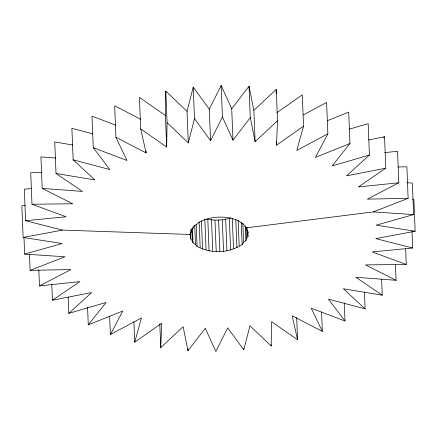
<?xml version="1.0" encoding="UTF-8"?>
<svg xmlns="http://www.w3.org/2000/svg" width="437" height="437" viewBox="0 0 437 437"><rect width="100%" height="100%" fill="white"/><g stroke="black" fill="none" stroke-linecap="round" stroke-linejoin="round"><path stroke-width="0.66" d="M165.399 115.515L139.43 97.375L140.698 128.882L166.666 147.029L165.399 115.515L165.798 91.109L187.025 111.397L188.292 142.904L167.065 122.617L165.798 91.109M166.666 147.029L167.065 122.617M159.789 323.795L160.745 347.628L183.13 326.658L187.976 350.758L205.281 328.22L215.834 351.512L227.71 327.865L243.764 349.879L249.975 325.789L271.202 346.071L271.601 321.665L297.57 339.811L296.679 317.688M192.269 240.727L190.554 238.81L190.745 236.592L189.904 234.456L191.007 232.315L191.089 230.097L193.039 228.163L194.039 226.005L196.71 224.405L198.562 222.438C210.836 215.949 225.82 215.343 238.591 220.783L240.612 222.586L243.414 223.963L244.594 226.033L246.703 227.797L246.976 229.999L248.265 232.042L247.615 234.237L247.998 236.433L246.457 238.487L245.916 240.689L243.584 242.475L242.147 244.551C228.95 253.263 210.967 253.99 197.087 246.419L195.476 244.463L193.001 242.879L192.269 240.727L191.783 228.66M160.745 347.628L161.712 323.216L134.705 342.193L133.886 321.763M276.086 93.442L276.25 89.372L253.864 110.343L255.126 141.725L277.506 120.754L276.25 89.372M276.932 112.626L302.289 94.807L303.546 126.189L276.539 145.166L277.506 120.754M187.025 111.397L193.225 87.121L209.285 109.135L210.547 140.643L194.492 118.629L193.225 87.121M188.292 142.904L194.492 118.629M134.705 342.193L141.468 317.956L110.381 334.556L109.643 316.169M303.546 126.189L296.789 150.426L327.87 133.826L326.608 102.444L303.3 114.893M209.285 109.135L221.155 85.488L231.714 108.78L232.976 140.162L250.281 117.624L249.019 86.242L231.714 108.78M210.547 140.643L222.422 116.996L221.155 85.488M110.381 334.556L122.797 310.997L88.274 324.871L87.564 307.167M327.87 133.826L315.454 157.386L349.977 143.511L348.715 112.129L327.373 120.705M88.274 324.871L106.093 302.47L68.833 313.345L68.177 297.002M349.977 143.511L332.158 165.913L369.423 155.037L368.162 123.655L349.201 129.188M68.833 313.345L91.688 292.55L52.445 300.208L51.817 284.547M369.423 155.037L346.563 175.832L385.805 168.174L384.544 136.792L368.582 139.906M383.424 137.562L384.544 136.792M385.805 168.174L358.378 186.938L398.801 182.786L397.539 151.278L384.735 152.633M52.445 300.208L79.884 281.63L39.461 285.907L38.817 269.82M39.461 285.907L70.909 269.558L30.131 270.372L29.481 254.285M398.801 182.786L367.359 199.13L408.136 198.322L406.869 166.814L398.036 166.989M206.603 219.046C214.627 220.712 223.323 220.532 231.08 217.768M30.131 270.372L64.949 256.776L24.641 254.105L23.969 237.346M246.703 227.797L373.313 211.918L408.136 198.322M24.641 254.105L62.13 243.535L23.117 237.438L21.85 205.931L25.188 205.308M406.984 182.721L412.359 183.081L413.621 214.589L376.137 225.159L415.15 231.255L413.883 199.747L412.539 199.54M23.117 237.438L62.507 230.102L189.904 234.456M415.15 231.255L375.76 238.591L412.686 247.987L412.015 231.228M31.737 188.473L24.314 189.194L25.581 220.707L62.507 230.102M25.581 220.707L66.074 216.763L31.983 204.248L30.716 172.741L41.591 172.615M412.686 247.987L372.193 251.93L406.284 264.445L405.634 248.353M31.983 204.248L72.755 203.779L42.198 188.407L40.931 156.899L55.679 158.003M406.284 264.445L365.512 264.915L396.069 280.286L395.425 264.194M373.313 211.918L413.621 214.589M42.198 188.407L82.413 191.417L56.012 173.5L54.745 141.992L72.832 144.986M396.069 280.286L355.855 277.276L382.255 295.193L381.61 279.101M56.012 173.5L94.856 179.924L73.148 159.833L71.881 128.325L92.846 133.875M382.255 295.193L343.411 288.764L365.119 308.861L364.447 292.102M73.148 159.833L109.829 169.545L93.256 147.684L91.989 116.176L115.57 125.113M365.119 308.861L328.433 299.148L345.012 321.009L344.285 302.912M93.256 147.684L127.03 160.483L115.925 137.294L114.658 105.787L140.61 119.23M345.012 321.009L311.237 308.211L322.342 331.399L292.162 315.765L297.57 339.811M115.925 137.294L146.105 152.928L146.024 150.918M222.422 116.996L232.976 140.162M140.698 128.882L146.105 152.928M249.019 86.242L253.864 110.343M250.281 117.624L255.126 141.725M321.561 311.958L322.342 331.399M276.403 141.757L276.539 145.166M271.148 344.733L271.202 346.071M247.834 232.408L247.998 236.433M247.451 230.217L247.615 234.237M246.872 227.316L246.976 229.999M245.998 227.087L246.457 238.487M245.321 225.94L245.916 240.689M242.83 223.7L243.584 242.475M241.257 222.428L242.147 244.551M243.709 348.518L243.764 349.879M238.154 220.472L239.176 245.949M235.805 219.614L236.936 247.768M232.298 218.527L233.511 248.697M229.338 218.637L230.605 250.144M225.672 219.035L226.94 250.543M222.286 220.024L223.553 251.532M218.609 219.86L219.877 251.373M214.96 220.324L216.222 251.832M211.503 219.62L212.764 251.128M207.81 219.527L209.077 251.04M204.822 218.997L206.056 249.833M201.43 221.04L202.56 249.194M199.146 222.089L200.173 247.566M196.202 224.296L197.087 246.419M194.694 225.022L195.476 244.463M192.985 226.825L193.039 228.163M192.406 228.13L193.001 242.879M190.903 229.633L191.007 232.315M190.587 232.571L190.745 236.592M190.314 232.774L190.554 238.81M187.894 348.715L187.976 350.758"/></g></svg>
